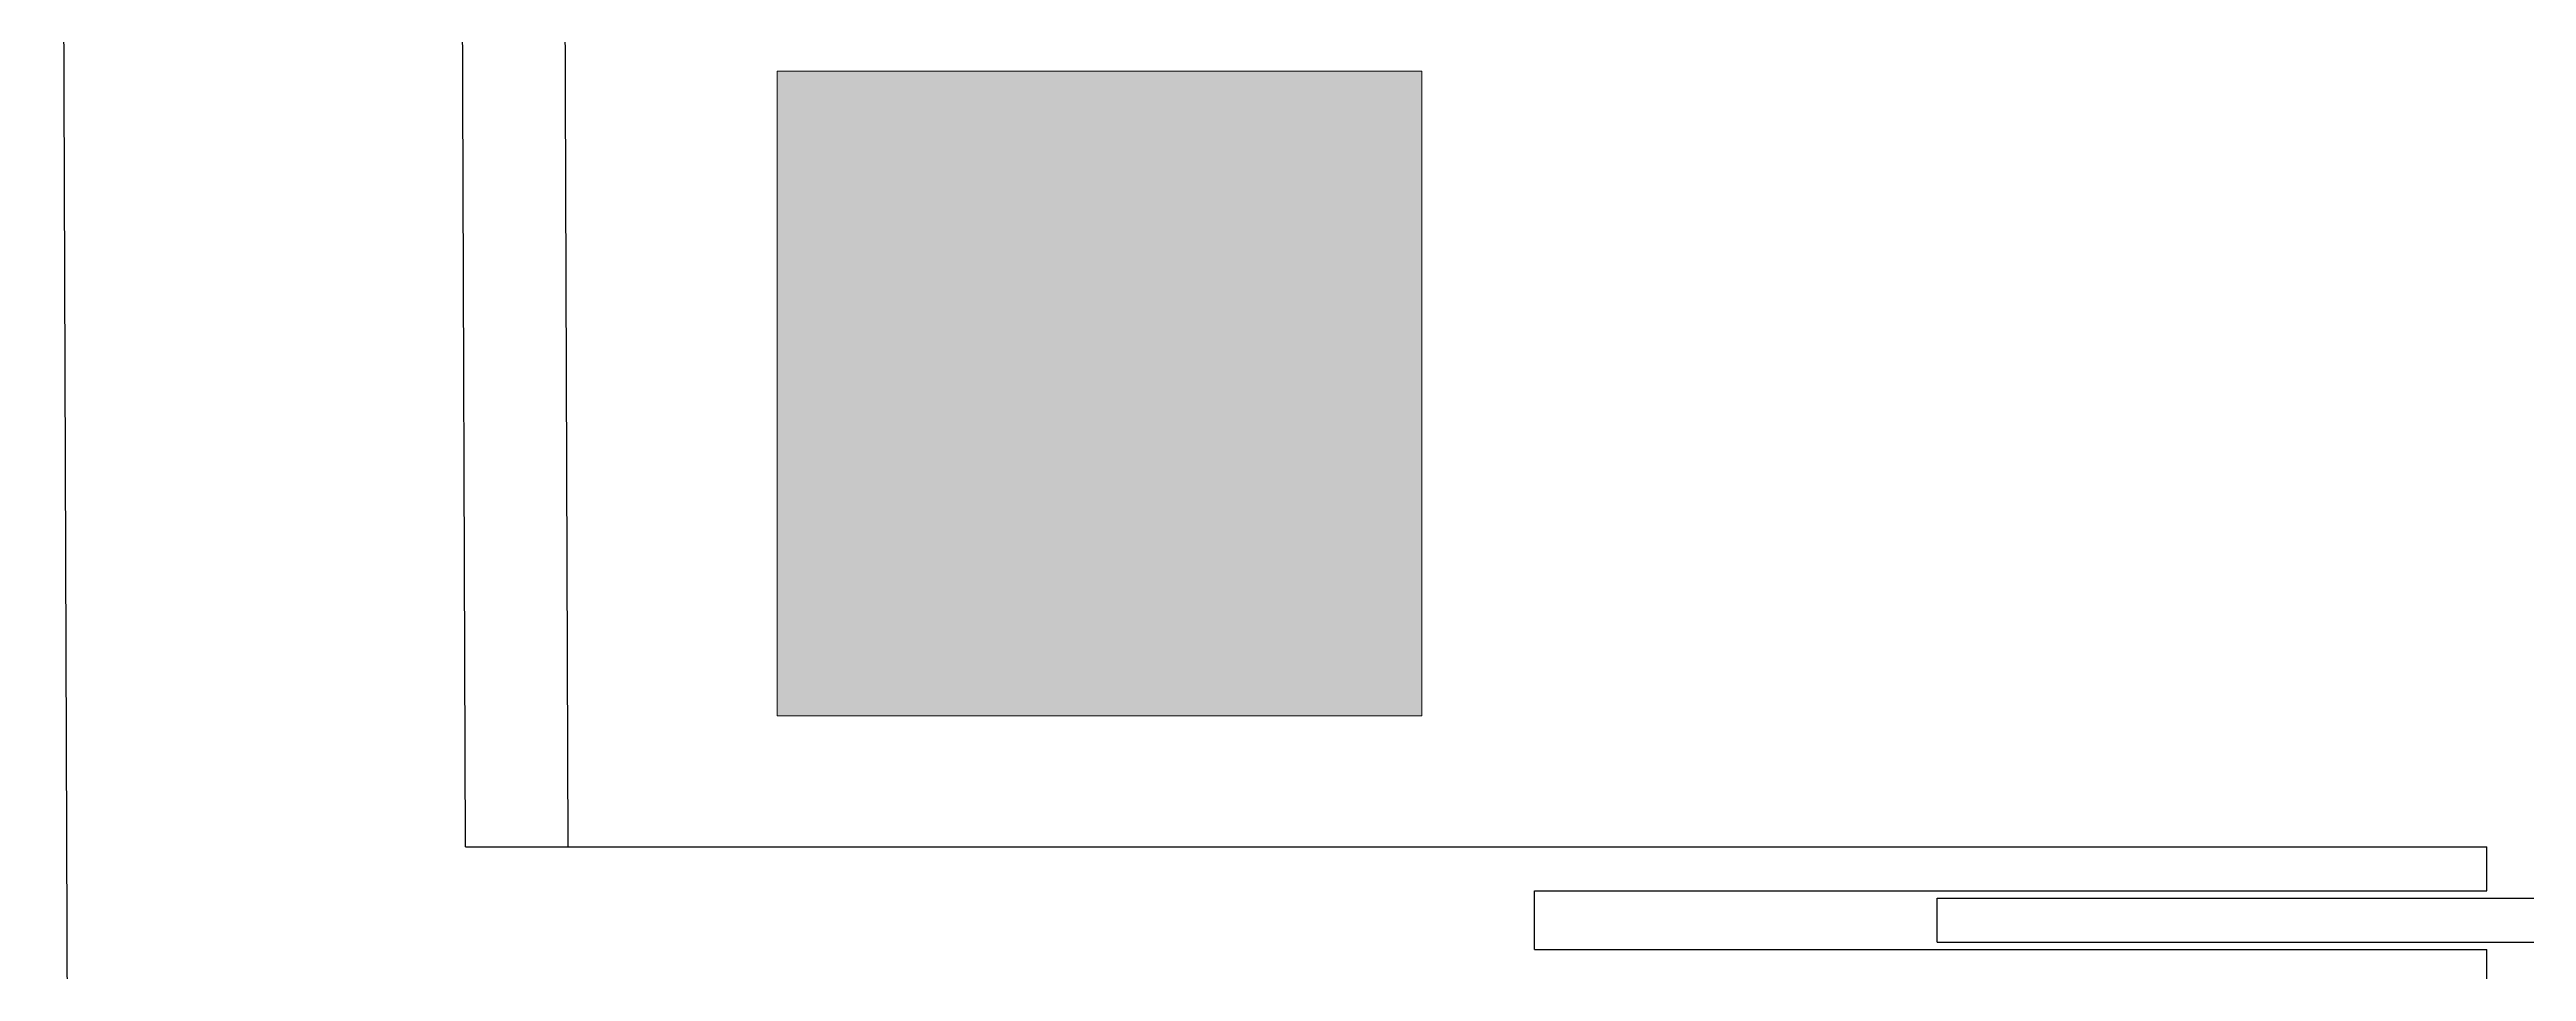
# Model space of a CAD drawing. Header units: centimetres. Extents: x 12341 to 13908, y -2402 to -1040.
# Drawn here: x 12340.8 to 12509.9, y -1710.3 to -1647.4 of the extents above; entities that cross this region are included whole.
import ezdxf

# ---------------------------------------------------------------- set-up
doc = ezdxf.new("R2010")
doc.units = ezdxf.units.CM
doc.layers.add('arredi', color=2, linetype='Continuous')
doc.layers.add('PROSP', color=1, linetype='Continuous')
doc.layers.add('Linee-02', color=1, linetype='Continuous', lineweight=9)
doc.layers.add('Linee-04', color=6, linetype='Continuous', lineweight=30)
doc.styles.add('stile1', font='arial.ttf')
doc.dimstyles.new('INTERNE', dxfattribs={"dimtxt": 0.15, "dimasz": 0.25, "dimexe": 0.1, "dimexo": 0.5, "dimgap": 0.05, "dimtad": 0, "dimrnd": 0.01, "dimzin": 0, "dimdsep": 46, "dimtxsty": 'stile1', "dimblk": 'NONE', "dimcen": 0.09, "dimse1": 1, "dimse2": 1, "dimsd1": 1, "dimsd2": 1, "dimclrd": 1, "dimclrt": 1, "dimadec": 0, "dimazin": 0, "dimtfac": 1, "dimtofl": 0, "dimtmove": 0, "dimatfit": 3, "dimldrblk": 'NONE', "dimfxl": 1, "dimtolj": 1, "dimtzin": 0, "dimarcsym": 0})

# ---------------------------------------------------------------- blocks, each defined once
blk = doc.blocks.new('*D283')
at = {"layer": 'Defpoints', "color": 0, "lineweight": 5, "transparency": 16777216}
for p in [(12375.13332398728, -1406.785458845416), (12376.20986550134, -1701.757833696664), (12391.10689748471, -1701.703464966798)]:
    blk.add_point(p, dxfattribs=at)
at = {"layer": 'Linee-04', "color": 1, "transparency": 16777216, "insert": (12390.55311843145, -1549.968004372199), "char_height": 0.15, "attachment_point": 5, "rotation": 90, "style": 'stile1'}
blk.add_mtext('\\A1;294.97', dxfattribs=at)
blk = doc.blocks.new('_None')

msp = doc.modelspace()

# ---------------------------------------------------------------- hatches: boundary and pattern name
at = {"layer": 'arredi', "true_color": 0x636466}
msp.add_hatch(color=251, dxfattribs=at).paths.add_polyline_path([(12434.47180870033, -1648.844937503573), (12390.47180870033, -1648.844937503573), (12390.47180870033, -1692.844937503573), (12434.47180870033, -1692.844937503573)])

# ---------------------------------------------------------------- linework, layer by layer
at = {"layer": 'Linee-02', "lineweight": 5}
msp.add_lwpolyline([(12390.47180870033, -1648.844937503573), (12390.47180870033, -1692.844937503573), (12434.47180870033, -1692.844937503573), (12434.47180870033, -1648.844937503573), (12390.47180870033, -1648.844937503573)], dxfattribs=at)
at = {"layer": 'Linee-04'}
for p, q in [((12344.10851282999, -2279.831085756242), (12340.80542660038, -1374.785458845416)), ((12369.2099121203, -1701.78338097178), (12368.10772992276, -1399.785458845416)), ((12376.20986550134, -1701.757833696664), (12375.13332398728, -1406.785458845416)), ((12369.2099121203, -1701.783380971766), (12507.17706919671, -1701.783380971766)), ((12507.1770691967, -1704.783380971766), (12507.17706919671, -1701.783380971766)), ((12442.1770691967, -1704.783380971766), (12507.17706919671, -1704.783380971766)), ((12442.17706919671, -1708.783380971766), (12442.1770691967, -1704.783380971766)), ((12442.17706919671, -1708.783380971766), (12507.17706919671, -1708.78338097178)), ((12507.17706919671, -1711.783380971766), (12507.17706919671, -1708.78338097178))]:
    msp.add_line(p, q, dxfattribs=at)
at = {"layer": 'PROSP'}
for p, q in [((12469.6587482021, -1705.283380971765), (12529.6587482021, -1705.283380971765)), ((12469.6587482021, -1708.283380971766), (12469.6587482021, -1705.283380971765)), ((12469.6587482021, -1708.283380971766), (12529.6587482021, -1708.283380971766))]:
    msp.add_line(p, q, dxfattribs=at)

# ---------------------------------------------------------------- dimensions: what is measured, and where the dimension line sits
at = {"layer": 'Linee-04'}
dim = msp.add_linear_dim(base=(12391.10689748471, -1701.703464966798), p1=(12375.13332398728, -1406.785458845416), p2=(12376.20986550134, -1701.757833696664), angle=270.20910775593137, dimstyle='INTERNE', dxfattribs=at)
dim.commit()
dim.dimension.update_dxf_attribs({"geometry": '*D283', "text_midpoint": (12390.55311843145, -1549.968004372199), "dimtype": 161, "text_rotation": 90})

doc.saveas('drawing.dxf')
